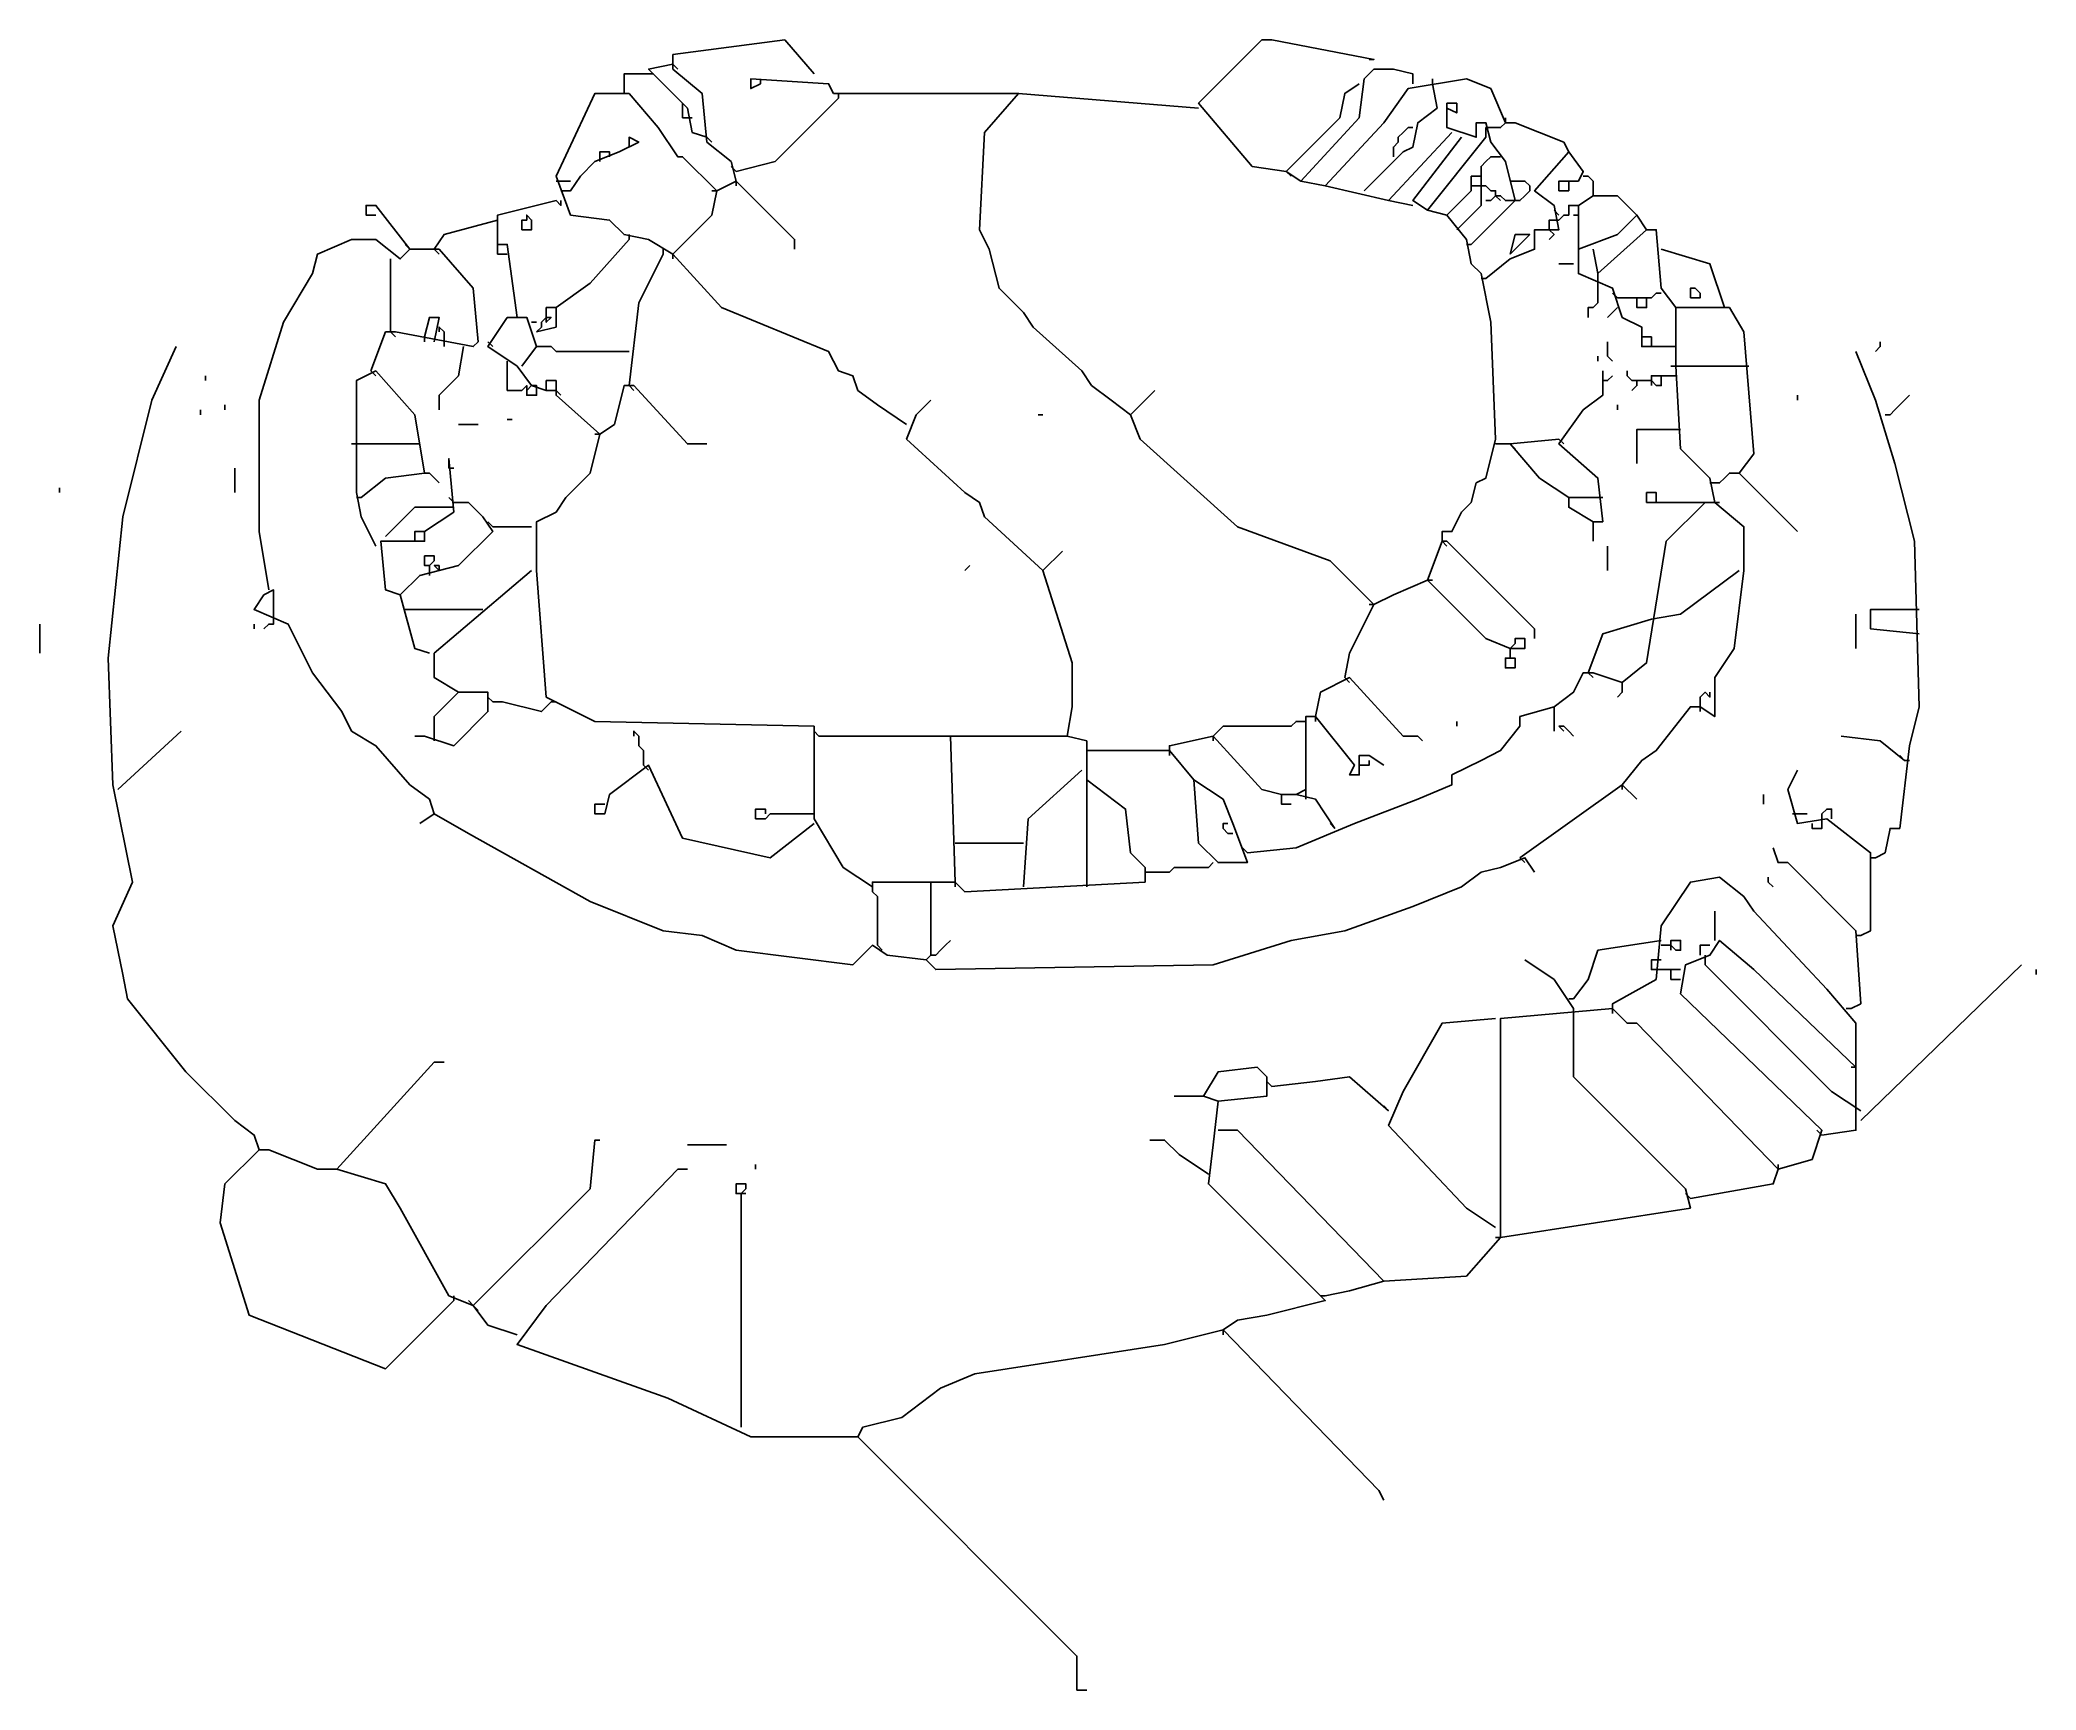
# Model space of a CAD drawing. Extents: x 0.9 to 9.27, y 1.24 to 8.16.
import ezdxf

# ---------------------------------------------------------------- set-up
doc = ezdxf.new("R2010")
doc.units = 0

msp = doc.modelspace()

# ---------------------------------------------------------------- linework, layer by layer
at = {"layer": 'PFV', "color": 0}
for points in [[(3.816327, 7.571429, 0), (3.795918, 7.653061, 0), (3.693878, 7.734694, 0), (3.673469, 7.938776, 0), (3.55102, 8.040816, 0), (3.55102, 8.102041, 0), (4.020408, 8.163265, 0), (4.142857, 8.020408, 0)], [(6.122449, 7.612245, 0), (5.979592, 7.632653, 0), (5.755102, 7.897959, 0), (6.020408, 8.163265, 0), (6.061224, 8.163265, 0), (6.489796, 8.081633, 0), (6.469388, 8.081633, 0)], [(3.693878, 7.755102, 0), (3.632653, 7.77551, 0), (3.612245, 7.877551, 0), (3.44898, 8.040816, 0), (3.55102, 8.061224, 0)], [(3.55102, 8.061224, 0), (3.571429, 8.040816, 0)], [(6.285714, 7.55102, 0), (6.183673, 7.571429, 0), (6.428571, 7.836735, 0), (6.44898, 8, 0), (6.489796, 8.040816, 0), (6.571429, 8.040816, 0), (6.653061, 8.020408, 0), (6.653061, 7.979592, 0)], [(3.346939, 7.959184, 0), (3.346939, 8.020408, 0), (3.44898, 8.020408, 0)], [(3.346939, 7.959184, 0), (3.346939, 7.938776, 0)], [(3.44898, 8.020408, 0), (3.469388, 8.020408, 0)], [(5.469388, 6.591837, 0), (5.387755, 6.653061, 0), (5.306122, 6.714286, 0), (5.265306, 6.77551, 0), (5.061224, 6.959184, 0), (5.020408, 7.020408, 0), (4.918367, 7.122449, 0), (4.877551, 7.285714, 0), (4.836735, 7.367347, 0), (4.857143, 7.77551, 0), (5, 7.938776, 0), (4.346939, 7.938776, 0), (4.22449, 7.938776, 0), (4.204082, 7.979592, 0), (3.877551, 8, 0), (3.877551, 7.959184, 0), (3.918367, 7.979592, 0)], [(3.918367, 7.979592, 0), (3.918367, 8, 0)], [(6.183673, 7.571429, 0), (6.122449, 7.612245, 0), (6.346939, 7.836735, 0), (6.367347, 7.938776, 0), (6.428571, 7.979592, 0)], [(6.55102, 7.489796, 0), (6.285714, 7.55102, 0), (6.530612, 7.816327, 0), (6.632653, 7.959184, 0), (6.877551, 8, 0), (6.979592, 7.959184, 0), (7.040816, 7.816327, 0), (7.081633, 7.816327, 0), (7.285714, 7.734694, 0), (7.306122, 7.693878, 0)], [(6.44898, 7.530612, 0), (6.612245, 7.693878, 0), (6.653061, 7.714286, 0), (6.673469, 7.816327, 0), (6.755102, 7.877551, 0), (6.734694, 7.979592, 0)], [(6.734694, 7.979592, 0), (6.734694, 8, 0)], [(4.530612, 6.55102, 0), (4.408163, 6.632653, 0), (4.326531, 6.693878, 0), (4.306122, 6.755102, 0), (4.244898, 6.77551, 0), (4.204082, 6.857143, 0), (3.755102, 7.040816, 0), (3.55102, 7.265306, 0), (3.44898, 7.326531, 0), (3.346939, 7.346939, 0), (3.285714, 7.408163, 0), (3.122449, 7.428571, 0), (3.061224, 7.591837, 0), (3.22449, 7.938776, 0), (3.367347, 7.938776, 0), (3.489796, 7.795918, 0), (3.571429, 7.673469, 0), (3.591837, 7.673469, 0), (3.734694, 7.530612, 0), (3.714286, 7.428571, 0), (3.55102, 7.265306, 0)], [(3.591837, 7.877551, 0), (3.591837, 7.897959, 0)], [(3.632653, 7.836735, 0), (3.591837, 7.836735, 0), (3.591837, 7.877551, 0)], [(3.816327, 7.612245, 0), (3.979592, 7.653061, 0), (4.244898, 7.918367, 0)], [(4.244898, 7.918367, 0), (4.244898, 7.938776, 0)], [(5.755102, 7.877551, 0), (5, 7.938776, 0)], [(6.897959, 7.306122, 0), (7.081633, 7.489796, 0), (7.040816, 7.653061, 0), (6.979592, 7.734694, 0), (6.959184, 7.816327, 0), (6.918367, 7.816327, 0), (6.918367, 7.755102, 0), (6.795918, 7.795918, 0), (6.795918, 7.897959, 0), (6.836735, 7.897959, 0), (6.836735, 7.857143, 0), (6.795918, 7.877551, 0)], [(6.571429, 7.673469, 0), (6.571429, 7.714286, 0), (6.591837, 7.734694, 0), (6.591837, 7.755102, 0), (6.612245, 7.77551, 0), (6.632653, 7.795918, 0), (6.653061, 7.795918, 0)], [(6.795918, 7.428571, 0), (6.714286, 7.44898, 0), (6.959184, 7.755102, 0), (6.959184, 7.795918, 0), (6.979592, 7.795918, 0)], [(6.979592, 7.795918, 0), (7.020408, 7.795918, 0), (7.040816, 7.816327, 0)], [(7.040816, 7.816327, 0), (7.040816, 7.836735, 0)], [(3.081633, 7.530612, 0), (3.122449, 7.530612, 0), (3.163265, 7.591837, 0), (3.22449, 7.653061, 0), (3.326531, 7.693878, 0), (3.408163, 7.734694, 0), (3.367347, 7.755102, 0), (3.367347, 7.714286, 0)], [(3.693878, 7.755102, 0), (3.714286, 7.734694, 0)], [(6.653061, 7.469388, 0), (6.55102, 7.489796, 0), (6.816327, 7.77551, 0)], [(6.714286, 7.44898, 0), (6.653061, 7.489796, 0), (6.857143, 7.755102, 0)], [(3.244898, 7.653061, 0), (3.244898, 7.693878, 0), (3.285714, 7.693878, 0), (3.285714, 7.673469, 0)], [(3.816327, 7.612245, 0), (3.795918, 7.632653, 0)], [(6.938776, 7.591837, 0), (6.938776, 7.632653, 0), (6.959184, 7.653061, 0), (6.979592, 7.673469, 0), (7, 7.673469, 0)], [(6.959184, 7.163265, 0), (7.061224, 7.244898, 0), (7.163265, 7.285714, 0), (7.163265, 7.367347, 0), (7.265306, 7.367347, 0), (7.244898, 7.469388, 0), (7.163265, 7.530612, 0), (7.306122, 7.693878, 0), (7.367347, 7.612245, 0), (7.346939, 7.571429, 0), (7.265306, 7.571429, 0), (7.265306, 7.530612, 0), (7.306122, 7.530612, 0), (7.306122, 7.571429, 0)], [(7, 7.673469, 0), (7.020408, 7.673469, 0)], [(3.081633, 7.571429, 0), (3.061224, 7.571429, 0)], [(3.081633, 7.571429, 0), (3.122449, 7.571429, 0)], [(3.734694, 7.530612, 0), (3.816327, 7.571429, 0), (4.061224, 7.326531, 0), (4.061224, 7.285714, 0)], [(3.816327, 7.571429, 0), (3.816327, 7.55102, 0)], [(6.122449, 7.612245, 0), (6.142857, 7.591837, 0)], [(6.77551, 6.061224, 0), (6.77551, 6.102041, 0), (6.816327, 6.102041, 0), (6.857143, 6.183673, 0), (6.897959, 6.22449, 0), (6.918367, 6.306122, 0), (6.959184, 6.326531, 0), (7, 6.489796, 0), (6.979592, 6.979592, 0), (6.938776, 7.183673, 0), (6.897959, 7.22449, 0), (6.877551, 7.326531, 0), (6.795918, 7.428571, 0), (6.897959, 7.530612, 0), (6.897959, 7.591837, 0), (6.938776, 7.591837, 0), (6.938776, 7.469388, 0), (6.836735, 7.367347, 0)], [(6.897959, 7.55102, 0), (6.938776, 7.55102, 0)], [(7, 7.510204, 0), (7, 7.530612, 0), (6.979592, 7.530612, 0), (6.959184, 7.55102, 0), (6.938776, 7.55102, 0)], [(7.081633, 7.489796, 0), (7.102041, 7.489796, 0), (7.122449, 7.510204, 0), (7.142857, 7.530612, 0), (7.142857, 7.55102, 0), (7.122449, 7.571429, 0), (7.061224, 7.571429, 0)], [(7.408163, 7.510204, 0), (7.408163, 7.571429, 0), (7.387755, 7.591837, 0), (7.367347, 7.591837, 0)], [(2.44898, 7.285714, 0), (2.306122, 7.469388, 0), (2.265306, 7.469388, 0), (2.265306, 7.428571, 0), (2.306122, 7.428571, 0)], [(2.897959, 7, 0), (2.857143, 7.306122, 0), (2.816327, 7.306122, 0), (2.816327, 7.428571, 0), (3.061224, 7.489796, 0), (3.081633, 7.469388, 0), (3.081633, 7.489796, 0)], [(3.734694, 7.530612, 0), (3.714286, 7.530612, 0)], [(6.959184, 7.489796, 0), (6.979592, 7.489796, 0), (7, 7.510204, 0), (7.020408, 7.510204, 0), (7.040816, 7.489796, 0), (7.081633, 7.489796, 0)], [(7, 7.510204, 0), (7.020408, 7.489796, 0)], [(7.265306, 7.428571, 0), (7.244898, 7.44898, 0)], [(7.265306, 7.408163, 0), (7.285714, 7.428571, 0), (7.306122, 7.428571, 0), (7.306122, 7.469388, 0), (7.346939, 7.469388, 0)], [(7.346939, 7.285714, 0), (7.346939, 7.469388, 0), (7.408163, 7.510204, 0), (7.510204, 7.510204, 0), (7.591837, 7.428571, 0)], [(2.55102, 7.285714, 0), (2.591837, 7.346939, 0), (2.816327, 7.408163, 0)], [(2.938776, 7.408163, 0), (2.938776, 7.428571, 0), (2.959184, 7.408163, 0), (2.959184, 7.367347, 0), (2.918367, 7.367347, 0), (2.918367, 7.408163, 0), (2.938776, 7.408163, 0)], [(7.22449, 7.367347, 0), (7.22449, 7.408163, 0), (7.265306, 7.408163, 0)], [(7.22449, 7.367347, 0), (7.244898, 7.346939, 0), (7.22449, 7.326531, 0)], [(7.326531, 7.428571, 0), (7.346939, 7.428571, 0)], [(7.653061, 6.877551, 0), (7.653061, 6.918367, 0), (7.612245, 6.918367, 0), (7.612245, 6.959184, 0), (7.530612, 7, 0), (7.489796, 7.122449, 0), (7.346939, 7.183673, 0), (7.346939, 7.285714, 0), (7.510204, 7.346939, 0), (7.591837, 7.428571, 0), (7.632653, 7.367347, 0), (7.428571, 7.183673, 0), (7.408163, 7.285714, 0)], [(7.755102, 7.040816, 0), (7.693878, 7.122449, 0), (7.673469, 7.367347, 0), (7.632653, 7.367347, 0)], [(1.857143, 5.857143, 0), (1.816327, 6.102041, 0), (1.816327, 6.653061, 0), (1.918367, 6.979592, 0), (2.040816, 7.183673, 0), (2.061224, 7.265306, 0), (2.204082, 7.326531, 0), (2.306122, 7.326531, 0), (2.408163, 7.244898, 0), (2.44898, 7.285714, 0), (2.571429, 7.285714, 0), (2.714286, 7.122449, 0), (2.734694, 6.897959, 0), (2.734694, 6.897959, 0)], [(2.44898, 7.285714, 0), (2.428571, 7.306122, 0)], [(2.55102, 7.285714, 0), (2.571429, 7.265306, 0)], [(2.857143, 7.265306, 0), (2.816327, 7.265306, 0), (2.816327, 7.306122, 0)], [(2.979592, 6.938776, 0), (3.061224, 6.959184, 0), (3.061224, 7.040816, 0), (3.204082, 7.142857, 0), (3.367347, 7.326531, 0)], [(3.367347, 7.326531, 0), (3.367347, 7.346939, 0)], [(3.510204, 7.265306, 0), (3.510204, 7.285714, 0)], [(6.897959, 7.306122, 0), (6.877551, 7.306122, 0)], [(7.061224, 7.265306, 0), (7.081633, 7.346939, 0), (7.142857, 7.346939, 0), (7.061224, 7.265306, 0)], [(7.959184, 7.040816, 0), (7.897959, 7.22449, 0), (7.693878, 7.285714, 0)], [(2.367347, 6.938776, 0), (2.367347, 7.244898, 0)], [(3.367347, 6.714286, 0), (3.408163, 7.061224, 0), (3.510204, 7.265306, 0)], [(3.55102, 7.265306, 0), (3.55102, 7.244898, 0)], [(7.326531, 7.22449, 0), (7.265306, 7.22449, 0)], [(6.959184, 7.163265, 0), (6.938776, 7.163265, 0)], [(7.428571, 7.122449, 0), (7.428571, 7.061224, 0), (7.408163, 7.040816, 0), (7.387755, 7.040816, 0), (7.387755, 7, 0)], [(7.428571, 7.122449, 0), (7.428571, 7.183673, 0)], [(7.816327, 7.081633, 0), (7.816327, 7.122449, 0), (7.836735, 7.122449, 0), (7.857143, 7.102041, 0), (7.857143, 7.081633, 0), (7.816327, 7.081633, 0)], [(3.020408, 7, 0), (3.020408, 7.040816, 0), (3.061224, 7.040816, 0)], [(7.510204, 7.040816, 0), (7.489796, 7.020408, 0), (7.469388, 7, 0)], [(7.510204, 7.081633, 0), (7.489796, 7.102041, 0)], [(7.510204, 7.081633, 0), (7.653061, 7.081633, 0), (7.673469, 7.102041, 0), (7.693878, 7.102041, 0)], [(7.530612, 5.040816, 0), (7.612245, 5.142857, 0), (7.673469, 5.183673, 0), (7.816327, 5.367347, 0), (7.857143, 5.367347, 0), (7.918367, 5.326531, 0), (7.918367, 5.408163, 0), (7.918367, 5.489796, 0), (8, 5.612245, 0), (8.040816, 5.938776, 0), (8.040816, 6.040816, 0), (8.040816, 6.122449, 0), (7.918367, 6.22449, 0), (7.897959, 6.326531, 0), (7.77551, 6.44898, 0), (7.755102, 6.795918, 0), (7.755102, 7.040816, 0), (7.979592, 7.040816, 0), (8.040816, 6.938776, 0), (8.081633, 6.428571, 0), (8.020408, 6.346939, 0), (8.265306, 6.102041, 0)], [(7.591837, 7.081633, 0), (7.591837, 7.040816, 0), (7.632653, 7.040816, 0), (7.632653, 7.081633, 0)], [(2.55102, 6.897959, 0), (2.571429, 7, 0), (2.530612, 7, 0), (2.510204, 6.918367, 0)], [(2.591837, 6.897959, 0), (2.591837, 6.938776, 0), (2.571429, 6.959184, 0), (2.571429, 6.938776, 0)], [(4.387755, 4.612245, 0), (4.265306, 4.693878, 0), (4.142857, 4.897959, 0), (4.142857, 5.285714, 0), (3.22449, 5.306122, 0), (3.020408, 5.408163, 0), (2.979592, 5.938776, 0), (2.979592, 6.142857, 0), (3.061224, 6.183673, 0), (3.102041, 6.244898, 0), (3.204082, 6.346939, 0), (3.244898, 6.510204, 0), (3.061224, 6.673469, 0), (3.061224, 6.734694, 0), (3.020408, 6.734694, 0), (3.020408, 6.693878, 0), (2.959184, 6.714286, 0), (2.897959, 6.795918, 0), (2.77551, 6.877551, 0), (2.857143, 7, 0), (2.938776, 7, 0), (2.979592, 6.877551, 0), (2.918367, 6.795918, 0)], [(2.959184, 6.979592, 0), (2.979592, 6.979592, 0)], [(2.979592, 6.938776, 0), (3, 6.959184, 0), (3, 6.979592, 0), (3.020408, 7, 0), (3.040816, 7, 0), (3.020408, 6.979592, 0), (3.020408, 7, 0)], [(1.816327, 3.510204, 0), (1.795918, 3.571429, 0), (1.714286, 3.632653, 0), (1.510204, 3.836735, 0), (1.265306, 4.142857, 0), (1.244898, 4.244898, 0), (1.204082, 4.44898, 0), (1.285714, 4.632653, 0), (1.204082, 5.040816, 0), (1.183673, 5.571429, 0), (1.244898, 6.163265, 0), (1.367347, 6.653061, 0), (1.469388, 6.877551, 0)], [(2.285714, 6.77551, 0), (2.346939, 6.938776, 0), (2.387755, 6.938776, 0), (2.714286, 6.877551, 0), (2.734694, 6.897959, 0)], [(2.367347, 6.938776, 0), (2.387755, 6.918367, 0)], [(2.510204, 6.918367, 0), (2.510204, 6.897959, 0)], [(2.673469, 6.877551, 0), (2.653061, 6.755102, 0), (2.571429, 6.673469, 0), (2.571429, 6.612245, 0)], [(2.591837, 6.897959, 0), (2.591837, 6.877551, 0)], [(2.77551, 6.897959, 0), (2.795918, 6.877551, 0)], [(3.367347, 6.857143, 0), (3.061224, 6.857143, 0), (3.040816, 6.877551, 0), (2.979592, 6.877551, 0)], [(7.489796, 6.816327, 0), (7.469388, 6.836735, 0), (7.469388, 6.897959, 0)], [(7.653061, 6.877551, 0), (7.612245, 6.877551, 0), (7.612245, 6.918367, 0)], [(7.653061, 6.877551, 0), (7.734694, 6.877551, 0)], [(7.734694, 6.877551, 0), (7.755102, 6.877551, 0)], [(8.591837, 6.857143, 0), (8.612245, 6.877551, 0), (8.612245, 6.897959, 0)], [(2.857143, 6.795918, 0), (2.857143, 6.816327, 0)], [(2.938776, 6.693878, 0), (2.938776, 6.714286, 0), (2.918367, 6.693878, 0), (2.857143, 6.693878, 0), (2.857143, 6.795918, 0)], [(7.428571, 6.816327, 0), (7.428571, 6.836735, 0)], [(7.755102, 6.795918, 0), (7.734694, 6.795918, 0)], [(7.755102, 6.795918, 0), (8.040816, 6.795918, 0)], [(8.040816, 6.795918, 0), (8.061224, 6.795918, 0)], [(8.591837, 4.734694, 0), (8.632653, 4.755102, 0), (8.653061, 4.857143, 0), (8.693878, 4.857143, 0), (8.734694, 5.204082, 0), (8.77551, 5.367347, 0), (8.755102, 6.061224, 0), (8.673469, 6.387755, 0), (8.591837, 6.653061, 0), (8.510204, 6.857143, 0)], [(1.591837, 6.734694, 0), (1.591837, 6.755102, 0)], [(2.306122, 6.040816, 0), (2.244898, 6.163265, 0), (2.22449, 6.265306, 0), (2.22449, 6.734694, 0), (2.306122, 6.77551, 0), (2.469388, 6.591837, 0), (2.510204, 6.346939, 0), (2.530612, 6.346939, 0), (2.571429, 6.306122, 0)], [(2.285714, 6.77551, 0), (2.306122, 6.755102, 0)], [(2.959184, 6.714286, 0), (2.938776, 6.693878, 0)], [(2.938776, 6.693878, 0), (2.938776, 6.673469, 0), (2.979592, 6.673469, 0), (2.979592, 6.693878, 0)], [(2.979592, 6.693878, 0), (2.979592, 6.714286, 0), (2.959184, 6.714286, 0)], [(3.020408, 6.693878, 0), (3.061224, 6.693878, 0)], [(3.061224, 6.693878, 0), (3.081633, 6.673469, 0)], [(3.244898, 6.510204, 0), (3.306122, 6.55102, 0), (3.346939, 6.714286, 0), (3.387755, 6.714286, 0), (3.612245, 6.469388, 0), (3.693878, 6.469388, 0)], [(3.367347, 6.714286, 0), (3.387755, 6.693878, 0)], [(6.367347, 5.489796, 0), (6.387755, 5.591837, 0), (6.489796, 5.795918, 0), (6.306122, 5.979592, 0), (5.918367, 6.122449, 0), (5.510204, 6.489796, 0), (5.469388, 6.591837, 0), (5.571429, 6.693878, 0)], [(7.408163, 6.142857, 0), (7.44898, 6.142857, 0), (7.428571, 6.326531, 0), (7.265306, 6.469388, 0), (7.367347, 6.612245, 0), (7.44898, 6.673469, 0), (7.44898, 6.77551, 0)], [(7.44898, 6.734694, 0), (7.469388, 6.734694, 0), (7.489796, 6.755102, 0)], [(7.591837, 6.734694, 0), (7.571429, 6.734694, 0), (7.55102, 6.755102, 0), (7.55102, 6.77551, 0)], [(7.591837, 6.734694, 0), (7.591837, 6.714286, 0), (7.571429, 6.693878, 0)], [(7.591837, 6.734694, 0), (7.653061, 6.734694, 0), (7.673469, 6.714286, 0), (7.693878, 6.714286, 0), (7.693878, 6.755102, 0), (7.755102, 6.755102, 0)], [(7.653061, 6.734694, 0), (7.653061, 6.755102, 0), (7.693878, 6.755102, 0)], [(7.653061, 6.734694, 0), (7.653061, 6.714286, 0)], [(1.571429, 6.591837, 0), (1.571429, 6.612245, 0)], [(1.673469, 6.612245, 0), (1.673469, 6.632653, 0)], [(5.102041, 5.938776, 0), (4.857143, 6.163265, 0), (4.836735, 6.22449, 0), (4.77551, 6.265306, 0), (4.530612, 6.489796, 0), (4.571429, 6.591837, 0), (4.632653, 6.653061, 0)], [(7.510204, 6.612245, 0), (7.510204, 6.632653, 0)], [(8.265306, 6.653061, 0), (8.265306, 6.673469, 0)], [(8.632653, 6.591837, 0), (8.653061, 6.591837, 0), (8.673469, 6.612245, 0), (8.693878, 6.632653, 0), (8.714286, 6.653061, 0), (8.734694, 6.673469, 0)], [(2.653061, 6.55102, 0), (2.734694, 6.55102, 0)], [(2.857143, 6.571429, 0), (2.877551, 6.571429, 0)], [(5.081633, 6.591837, 0), (5.102041, 6.591837, 0)], [(7.77551, 6.530612, 0), (7.591837, 6.530612, 0), (7.591837, 6.387755, 0)], [(2.204082, 6.469388, 0), (2.469388, 6.469388, 0)], [(2.469388, 6.469388, 0), (2.489796, 6.469388, 0)], [(3.244898, 6.510204, 0), (3.22449, 6.510204, 0)], [(7, 6.469388, 0), (7.061224, 6.469388, 0)], [(7.306122, 6.244898, 0), (7.183673, 6.326531, 0), (7.061224, 6.469388, 0), (7.265306, 6.489796, 0)], [(7.061224, 6.469388, 0), (7.081633, 6.44898, 0)], [(7.265306, 6.489796, 0), (7.285714, 6.469388, 0)], [(1.714286, 6.265306, 0), (1.714286, 6.367347, 0)], [(2.530612, 5.591837, 0), (2.469388, 5.612245, 0), (2.408163, 5.836735, 0), (2.346939, 5.857143, 0), (2.326531, 6.061224, 0), (2.510204, 6.061224, 0), (2.510204, 6.102041, 0), (2.632653, 6.183673, 0), (2.612245, 6.408163, 0), (2.612245, 6.367347, 0)], [(2.612245, 6.367347, 0), (2.632653, 6.367347, 0)], [(0.979592, 6.265306, 0), (0.979592, 6.285714, 0)], [(2.244898, 6.244898, 0), (2.346939, 6.326531, 0), (2.510204, 6.346939, 0)], [(7.918367, 6.306122, 0), (7.897959, 6.306122, 0)], [(7.918367, 6.306122, 0), (7.938776, 6.306122, 0), (7.959184, 6.326531, 0), (7.979592, 6.346939, 0), (8.020408, 6.346939, 0)], [(2.244898, 6.244898, 0), (2.22449, 6.244898, 0)], [(2.346939, 6.081633, 0), (2.469388, 6.204082, 0), (2.632653, 6.204082, 0)], [(2.408163, 5.836735, 0), (2.489796, 5.918367, 0), (2.653061, 5.959184, 0), (2.795918, 6.102041, 0), (2.755102, 6.163265, 0), (2.693878, 6.22449, 0), (2.632653, 6.22449, 0)], [(2.632653, 6.22449, 0), (2.612245, 6.244898, 0)], [(7.244898, 5.367347, 0), (7.326531, 5.428571, 0), (7.367347, 5.510204, 0), (7.408163, 5.510204, 0), (7.530612, 5.469388, 0), (7.632653, 5.55102, 0), (7.714286, 6.061224, 0), (7.877551, 6.22449, 0), (7.918367, 6.22449, 0)], [(7.408163, 6.142857, 0), (7.306122, 6.204082, 0), (7.306122, 6.244898, 0), (7.44898, 6.244898, 0)], [(7.673469, 6.22449, 0), (7.673469, 6.265306, 0), (7.632653, 6.265306, 0), (7.632653, 6.22449, 0), (7.877551, 6.22449, 0)], [(7.918367, 6.22449, 0), (7.938776, 6.22449, 0)], [(2.795918, 6.122449, 0), (2.77551, 6.142857, 0)], [(2.795918, 6.122449, 0), (2.959184, 6.122449, 0)], [(7.408163, 6.142857, 0), (7.408163, 6.061224, 0)], [(2.469388, 6.081633, 0), (2.469388, 6.102041, 0), (2.510204, 6.102041, 0)], [(2.469388, 6.081633, 0), (2.469388, 6.061224, 0)], [(7.061224, 5.612245, 0), (6.959184, 5.653061, 0), (6.714286, 5.897959, 0), (6.77551, 6.061224, 0), (6.795918, 6.061224, 0), (7.163265, 5.693878, 0), (7.163265, 5.653061, 0)], [(6.77551, 6.061224, 0), (6.795918, 6.040816, 0)], [(7.469388, 5.938776, 0), (7.469388, 6.040816, 0)], [(2.530612, 5.918367, 0), (2.530612, 5.959184, 0), (2.55102, 5.979592, 0), (2.55102, 6, 0), (2.510204, 6, 0), (2.510204, 5.959184, 0), (2.530612, 5.959184, 0)], [(2.571429, 5.938776, 0), (2.571429, 5.959184, 0), (2.55102, 5.959184, 0), (2.571429, 5.938776, 0)], [(4.77551, 5.938776, 0), (4.795918, 5.959184, 0)], [(5.204082, 5.244898, 0), (5.22449, 5.367347, 0), (5.22449, 5.55102, 0), (5.102041, 5.938776, 0), (5.183673, 6.020408, 0)], [(2.55102, 4.918367, 0), (2.530612, 4.979592, 0), (2.44898, 5.040816, 0), (2.306122, 5.204082, 0), (2.204082, 5.265306, 0), (2.163265, 5.346939, 0), (2.040816, 5.510204, 0), (1.938776, 5.714286, 0), (1.795918, 5.77551, 0), (1.836735, 5.836735, 0), (1.877551, 5.857143, 0), (1.877551, 5.734694, 0)], [(2.653061, 5.428571, 0), (2.55102, 5.489796, 0), (2.55102, 5.591837, 0), (2.959184, 5.938776, 0)], [(6.489796, 5.795918, 0), (6.571429, 5.836735, 0), (6.714286, 5.897959, 0)], [(6.714286, 5.897959, 0), (6.734694, 5.897959, 0)], [(7.653061, 5.734694, 0), (7.77551, 5.755102, 0), (8.020408, 5.938776, 0)], [(2.428571, 5.77551, 0), (2.755102, 5.77551, 0)], [(6.489796, 5.795918, 0), (6.469388, 5.795918, 0)], [(8.77551, 5.673469, 0), (8.571429, 5.693878, 0), (8.571429, 5.77551, 0), (8.77551, 5.77551, 0)], [(0.897959, 5.591837, 0), (0.897959, 5.714286, 0)], [(1.795918, 5.693878, 0), (1.795918, 5.714286, 0)], [(1.877551, 5.734694, 0), (1.877551, 5.714286, 0), (1.857143, 5.714286, 0), (1.836735, 5.693878, 0)], [(7.387755, 5.510204, 0), (7.44898, 5.673469, 0), (7.653061, 5.734694, 0)], [(8.510204, 5.612245, 0), (8.510204, 5.755102, 0)], [(7.061224, 5.571429, 0), (7.061224, 5.612245, 0), (7.081633, 5.632653, 0), (7.081633, 5.653061, 0), (7.122449, 5.653061, 0), (7.122449, 5.612245, 0), (7.061224, 5.612245, 0)], [(7.061224, 5.571429, 0), (7.081633, 5.571429, 0), (7.081633, 5.530612, 0), (7.040816, 5.530612, 0), (7.040816, 5.571429, 0), (7.061224, 5.571429, 0)], [(6.244898, 5.326531, 0), (6.265306, 5.428571, 0), (6.387755, 5.489796, 0), (6.612245, 5.244898, 0), (6.673469, 5.244898, 0), (6.693878, 5.22449, 0)], [(6.367347, 5.489796, 0), (6.387755, 5.469388, 0)], [(7.387755, 5.510204, 0), (7.408163, 5.489796, 0)], [(7.530612, 5.469388, 0), (7.530612, 5.428571, 0), (7.510204, 5.408163, 0)], [(2.55102, 5.22449, 0), (2.55102, 5.326531, 0), (2.653061, 5.428571, 0), (2.77551, 5.428571, 0), (2.77551, 5.346939, 0), (2.632653, 5.204082, 0), (2.510204, 5.244898, 0), (2.510204, 5.244898, 0)], [(2.795918, 5.387755, 0), (2.77551, 5.408163, 0)], [(2.795918, 5.387755, 0), (2.836735, 5.387755, 0), (3, 5.346939, 0), (3.040816, 5.387755, 0)], [(3.040816, 5.387755, 0), (3.061224, 5.387755, 0)], [(5.959184, 4.755102, 0), (6.163265, 4.77551, 0), (6.408163, 4.877551, 0), (6.673469, 4.979592, 0), (6.816327, 5.040816, 0), (6.816327, 5.081633, 0), (6.938776, 5.142857, 0), (7.020408, 5.183673, 0), (7.102041, 5.285714, 0), (7.102041, 5.326531, 0), (7.244898, 5.367347, 0), (7.244898, 5.265306, 0)], [(7.244898, 5.367347, 0), (7.244898, 5.346939, 0)], [(7.857143, 5.367347, 0), (7.857143, 5.408163, 0), (7.877551, 5.428571, 0), (7.897959, 5.408163, 0), (7.897959, 5.428571, 0)], [(7.857143, 5.367347, 0), (7.857143, 5.346939, 0)], [(5.816327, 5.244898, 0), (5.836735, 5.265306, 0), (5.857143, 5.285714, 0), (6.142857, 5.285714, 0), (6.163265, 5.306122, 0), (6.204082, 5.306122, 0)], [(6.204082, 5.020408, 0), (6.204082, 5.326531, 0), (6.244898, 5.326531, 0), (6.408163, 5.122449, 0), (6.387755, 5.081633, 0), (6.428571, 5.081633, 0), (6.428571, 5.163265, 0), (6.469388, 5.163265, 0), (6.530612, 5.122449, 0)], [(6.244898, 5.326531, 0), (6.244898, 5.306122, 0)], [(6.836735, 5.285714, 0), (6.836735, 5.306122, 0)], [(7.265306, 5.285714, 0), (7.285714, 5.285714, 0), (7.306122, 5.265306, 0), (7.326531, 5.244898, 0)], [(7.265306, 5.285714, 0), (7.285714, 5.265306, 0)], [(1.22449, 5.020408, 0), (1.489796, 5.265306, 0)], [(2.510204, 5.244898, 0), (2.469388, 5.244898, 0)], [(3.428571, 5.122449, 0), (3.428571, 5.183673, 0), (3.408163, 5.204082, 0), (3.408163, 5.244898, 0), (3.387755, 5.265306, 0), (3.387755, 5.244898, 0)], [(4.163265, 5.244898, 0), (4.142857, 5.265306, 0)], [(4.163265, 5.244898, 0), (4.714286, 5.244898, 0)], [(4.734694, 4.632653, 0), (4.714286, 5.244898, 0), (5.204082, 5.244898, 0), (5.285714, 5.22449, 0), (5.285714, 5.183673, 0)], [(6.102041, 5, 0), (6.020408, 5.020408, 0), (5.816327, 5.244898, 0), (5.632653, 5.204082, 0), (5.632653, 5.183673, 0)], [(5.816327, 5.244898, 0), (5.816327, 5.22449, 0)], [(8.714286, 5.142857, 0), (8.612245, 5.22449, 0), (8.44898, 5.244898, 0)], [(4.142857, 4.877551, 0), (3.959184, 4.734694, 0), (3.591837, 4.816327, 0), (3.44898, 5.122449, 0), (3.285714, 5, 0), (3.265306, 4.918367, 0), (3.22449, 4.918367, 0), (3.22449, 4.959184, 0), (3.265306, 4.959184, 0)], [(3.428571, 5.122449, 0), (3.44898, 5.102041, 0)], [(4.632653, 4.326531, 0), (4.632653, 4.632653, 0), (4.734694, 4.632653, 0), (4.77551, 4.591837, 0), (5.530612, 4.632653, 0), (5.530612, 4.693878, 0), (5.469388, 4.755102, 0), (5.44898, 4.938776, 0), (5.285714, 5.061224, 0), (5.285714, 5.183673, 0), (5.632653, 5.183673, 0), (5.734694, 5.061224, 0), (5.755102, 4.795918, 0), (5.836735, 4.714286, 0), (5.959184, 4.714286, 0), (5.897959, 4.877551, 0), (5.857143, 4.979592, 0), (5.734694, 5.061224, 0)], [(5.632653, 5.183673, 0), (5.632653, 5.163265, 0)], [(6.428571, 5.122449, 0), (6.469388, 5.122449, 0), (6.469388, 5.142857, 0)], [(8.714286, 5.142857, 0), (8.693878, 5.163265, 0)], [(8.714286, 5.142857, 0), (8.734694, 5.142857, 0)], [(5.020408, 4.612245, 0), (5.040816, 4.897959, 0), (5.265306, 5.102041, 0)], [(5.285714, 4.612245, 0), (5.285714, 5.061224, 0)], [(7.102041, 4.734694, 0), (7.530612, 5.040816, 0), (7.591837, 4.979592, 0)], [(7.530612, 5.040816, 0), (7.530612, 5.020408, 0)], [(8.530612, 4.408163, 0), (8.571429, 4.428571, 0), (8.571429, 4.755102, 0), (8.387755, 4.897959, 0), (8.265306, 4.877551, 0), (8.22449, 5.020408, 0), (8.265306, 5.102041, 0)], [(3.938776, 4.918367, 0), (3.938776, 4.938776, 0), (3.897959, 4.938776, 0), (3.897959, 4.897959, 0), (3.938776, 4.897959, 0), (3.959184, 4.918367, 0), (4.142857, 4.918367, 0)], [(6.102041, 5, 0), (6.163265, 5, 0)], [(6.102041, 5, 0), (6.102041, 4.959184, 0), (6.142857, 4.959184, 0)], [(6.326531, 4.857143, 0), (6.244898, 4.979592, 0), (6.163265, 5, 0), (6.204082, 5.020408, 0), (6.204082, 4.979592, 0)], [(8.122449, 4.959184, 0), (8.122449, 5, 0)], [(8.367347, 4.897959, 0), (8.367347, 4.918367, 0), (8.387755, 4.938776, 0), (8.408163, 4.938776, 0), (8.408163, 4.897959, 0)], [(4.612245, 4.306122, 0), (4.44898, 4.326531, 0), (4.387755, 4.367347, 0), (4.306122, 4.285714, 0), (3.816327, 4.346939, 0), (3.673469, 4.408163, 0), (3.510204, 4.428571, 0), (3.204082, 4.55102, 0), (2.693878, 4.836735, 0), (2.55102, 4.918367, 0), (2.489796, 4.877551, 0)], [(5.897959, 4.836735, 0), (5.877551, 4.836735, 0), (5.857143, 4.857143, 0), (5.857143, 4.877551, 0), (5.877551, 4.877551, 0)], [(6.326531, 4.857143, 0), (6.306122, 4.877551, 0)], [(8.265306, 4.918367, 0), (8.244898, 4.918367, 0)], [(8.265306, 4.918367, 0), (8.306122, 4.918367, 0)], [(8.326531, 4.877551, 0), (8.326531, 4.857143, 0), (8.367347, 4.857143, 0), (8.367347, 4.897959, 0)], [(4.734694, 4.795918, 0), (5.020408, 4.795918, 0)], [(5.959184, 4.755102, 0), (5.938776, 4.77551, 0)], [(8.489796, 4.102041, 0), (8.530612, 4.122449, 0), (8.510204, 4.428571, 0), (8.22449, 4.714286, 0), (8.183673, 4.714286, 0), (8.163265, 4.77551, 0)], [(4.612245, 4.306122, 0), (4.653061, 4.265306, 0), (5.816327, 4.285714, 0), (6.142857, 4.387755, 0), (6.367347, 4.428571, 0), (6.653061, 4.530612, 0), (6.857143, 4.612245, 0), (6.938776, 4.673469, 0), (7.020408, 4.693878, 0), (7.122449, 4.734694, 0), (7.163265, 4.673469, 0)], [(5.55102, 4.673469, 0), (5.632653, 4.673469, 0), (5.653061, 4.693878, 0), (5.795918, 4.693878, 0), (5.816327, 4.714286, 0)], [(7.102041, 4.734694, 0), (7.122449, 4.714286, 0)], [(8.591837, 4.734694, 0), (8.571429, 4.734694, 0)], [(4.408163, 4.367347, 0), (4.408163, 4.571429, 0), (4.387755, 4.591837, 0), (4.387755, 4.632653, 0), (4.632653, 4.632653, 0)], [(4.734694, 4.632653, 0), (4.734694, 4.612245, 0)], [(5.55102, 4.673469, 0), (5.530612, 4.673469, 0)], [(8.510204, 3.857143, 0), (8.510204, 4.040816, 0), (8.387755, 4.183673, 0), (8.081633, 4.510204, 0), (8.040816, 4.571429, 0), (7.938776, 4.653061, 0), (7.816327, 4.632653, 0), (7.693878, 4.44898, 0), (7.673469, 4.22449, 0), (7.489796, 4.122449, 0), (7.489796, 4.102041, 0)], [(8.163265, 4.612245, 0), (8.142857, 4.632653, 0), (8.142857, 4.653061, 0)], [(7.918367, 4.387755, 0), (7.918367, 4.510204, 0)], [(4.408163, 4.367347, 0), (4.428571, 4.346939, 0)], [(4.612245, 4.306122, 0), (4.632653, 4.326531, 0), (4.653061, 4.326531, 0), (4.673469, 4.346939, 0), (4.693878, 4.367347, 0), (4.714286, 4.387755, 0)], [(6.285714, 2.897959, 0), (6.387755, 2.918367, 0), (6.530612, 2.959184, 0), (6.877551, 2.979592, 0), (7.020408, 3.142857, 0), (7.020408, 4.061224, 0), (7.489796, 4.102041, 0), (7.55102, 4.040816, 0), (7.591837, 4.040816, 0), (8.183673, 3.428571, 0), (8.326531, 3.469388, 0), (8.367347, 3.591837, 0), (7.77551, 4.163265, 0), (7.795918, 4.285714, 0), (7.897959, 4.326531, 0), (7.938776, 4.387755, 0), (8.081633, 4.265306, 0), (8.510204, 3.857143, 0), (8.510204, 3.591837, 0), (8.367347, 3.571429, 0)], [(7.326531, 4.142857, 0), (7.387755, 4.22449, 0), (7.428571, 4.346939, 0), (7.693878, 4.387755, 0)], [(7.693878, 4.367347, 0), (7.734694, 4.367347, 0), (7.755102, 4.346939, 0), (7.77551, 4.346939, 0), (7.77551, 4.387755, 0), (7.734694, 4.387755, 0), (7.734694, 4.367347, 0)], [(7.734694, 4.367347, 0), (7.734694, 4.346939, 0)], [(7.857143, 4.326531, 0), (7.857143, 4.367347, 0), (7.897959, 4.367347, 0)], [(8.530612, 4.408163, 0), (8.510204, 4.408163, 0)], [(4.632653, 4.326531, 0), (4.612245, 4.306122, 0)], [(7.326531, 4.102041, 0), (7.244898, 4.22449, 0), (7.122449, 4.306122, 0)], [(7.693878, 4.265306, 0), (7.653061, 4.265306, 0), (7.653061, 4.306122, 0), (7.693878, 4.306122, 0)], [(8.530612, 3.673469, 0), (8.408163, 3.755102, 0), (7.877551, 4.285714, 0), (7.877551, 4.326531, 0)], [(8.530612, 3.632653, 0), (9.204082, 4.285714, 0)], [(7.693878, 4.265306, 0), (7.734694, 4.265306, 0)], [(7.77551, 4.22449, 0), (7.734694, 4.22449, 0), (7.734694, 4.265306, 0), (7.77551, 4.265306, 0)], [(9.265306, 4.244898, 0), (9.265306, 4.265306, 0)], [(7.020408, 3.142857, 0), (7.816327, 3.265306, 0), (7.795918, 3.346939, 0), (7.326531, 3.816327, 0), (7.326531, 4.102041, 0)], [(7.326531, 4.142857, 0), (7.306122, 4.142857, 0)], [(7.489796, 4.102041, 0), (7.489796, 4.081633, 0)], [(8.489796, 4.102041, 0), (8.469388, 4.102041, 0)], [(7, 3.183673, 0), (6.877551, 3.265306, 0), (6.55102, 3.612245, 0), (6.612245, 3.755102, 0), (6.77551, 4.040816, 0), (7, 4.061224, 0)], [(2.714286, 2.857143, 0), (2.612245, 2.897959, 0), (2.408163, 3.265306, 0), (2.346939, 3.367347, 0), (2.142857, 3.428571, 0), (2.55102, 3.877551, 0), (2.591837, 3.877551, 0)], [(5.857143, 2.755102, 0), (5.918367, 2.795918, 0), (6.040816, 2.816327, 0), (6.285714, 2.877551, 0), (5.795918, 3.367347, 0), (5.816327, 3.530612, 0), (5.836735, 3.714286, 0), (6.040816, 3.734694, 0), (6.040816, 3.816327, 0), (6, 3.857143, 0), (5.836735, 3.836735, 0), (5.77551, 3.734694, 0), (5.836735, 3.714286, 0)], [(8.510204, 3.857143, 0), (8.489796, 3.857143, 0)], [(6.061224, 3.77551, 0), (6.040816, 3.795918, 0)], [(6.55102, 3.673469, 0), (6.387755, 3.816327, 0), (6.244898, 3.795918, 0), (6.061224, 3.77551, 0)], [(5.77551, 3.734694, 0), (5.653061, 3.734694, 0)], [(6.55102, 3.673469, 0), (6.530612, 3.693878, 0)], [(2.897959, 2.734694, 0), (2.77551, 2.77551, 0), (2.714286, 2.857143, 0), (3.204082, 3.346939, 0), (3.22449, 3.55102, 0), (3.244898, 3.55102, 0)], [(3.612245, 3.530612, 0), (3.77551, 3.530612, 0)], [(5.795918, 3.408163, 0), (5.673469, 3.489796, 0), (5.612245, 3.55102, 0), (5.55102, 3.55102, 0)], [(6.530612, 2.959184, 0), (5.918367, 3.591837, 0), (5.836735, 3.591837, 0)], [(8.367347, 3.571429, 0), (8.346939, 3.591837, 0)], [(2.632653, 2.877551, 0), (2.346939, 2.591837, 0), (1.77551, 2.816327, 0), (1.653061, 3.204082, 0), (1.673469, 3.367347, 0), (1.816327, 3.510204, 0), (1.857143, 3.510204, 0), (2.061224, 3.428571, 0), (2.142857, 3.428571, 0)], [(3.897959, 3.428571, 0), (3.897959, 3.44898, 0)], [(8.183673, 3.428571, 0), (8.183673, 3.44898, 0)], [(4.326531, 2.306122, 0), (3.877551, 2.306122, 0), (3.530612, 2.469388, 0), (2.897959, 2.693878, 0), (3.020408, 2.857143, 0), (3.571429, 3.428571, 0), (3.612245, 3.428571, 0)], [(3.836735, 2.346939, 0), (3.836735, 3.326531, 0), (3.857143, 3.346939, 0), (3.857143, 3.367347, 0), (3.816327, 3.367347, 0), (3.816327, 3.326531, 0), (3.836735, 3.326531, 0)], [(7.816327, 3.306122, 0), (8.163265, 3.367347, 0), (8.183673, 3.428571, 0)], [(3.836735, 3.326531, 0), (3.857143, 3.326531, 0)], [(7.816327, 3.306122, 0), (7.795918, 3.326531, 0)], [(7.020408, 3.142857, 0), (7, 3.142857, 0)], [(6.530612, 2.959184, 0), (6.510204, 2.979592, 0)], [(2.632653, 2.877551, 0), (2.632653, 2.897959, 0)], [(2.714286, 2.857143, 0), (2.693878, 2.877551, 0)], [(2.714286, 2.857143, 0), (2.734694, 2.836735, 0)], [(6.285714, 2.897959, 0), (6.265306, 2.897959, 0)], [(4.326531, 2.306122, 0), (4.346939, 2.346939, 0), (4.510204, 2.387755, 0), (4.673469, 2.510204, 0), (4.816327, 2.571429, 0), (5.612245, 2.693878, 0), (5.857143, 2.755102, 0), (6.510204, 2.081633, 0), (6.530612, 2.040816, 0)], [(5.857143, 2.755102, 0), (5.857143, 2.734694, 0)], [(4.326531, 2.306122, 0), (5.244898, 1.387755, 0), (5.244898, 1.244898, 0), (5.285714, 1.244898, 0)], [(4.326531, 2.306122, 0), (4.346939, 2.285714, 0)]]:
    msp.add_polyline3d(points, dxfattribs=at)

doc.saveas('drawing.dxf')
